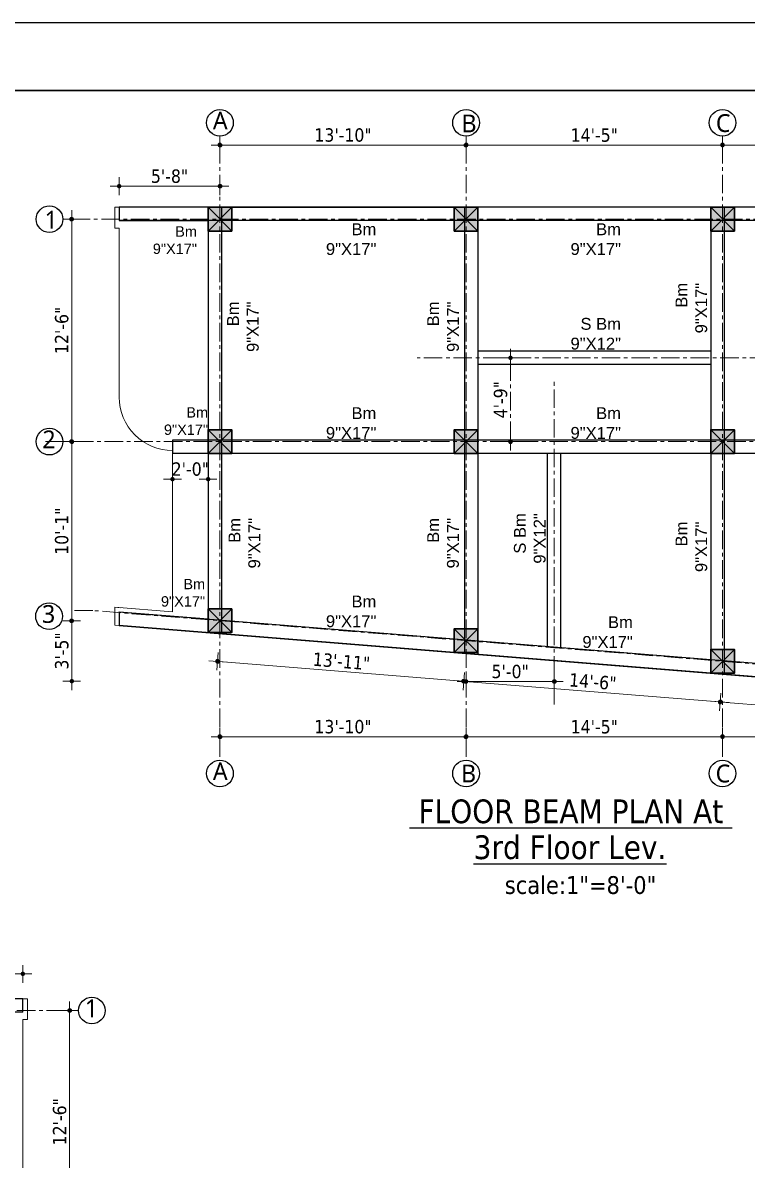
# Model space of a CAD drawing. Header units: inches. Extents: x 130993 to 274375, y -5108 to 103559.
# Drawn here: x 140026 to 140515, y 50716 to 51484 of the extents above; entities that cross this region are included whole.
import ezdxf

# ---------------------------------------------------------------- set-up
doc = ezdxf.new("R2010")
doc.units = ezdxf.units.IN
doc.header["$MEASUREMENT"] = 0
doc.header["$PDMODE"] = 2
doc.header["$PDSIZE"] = -3
doc.linetypes.add('CENTER', pattern=[2, 1.25, -0.25, 0.25, -0.25])
for name, color, linetype, lineweight in [('Center line', 252, 'CENTER', 20), ('Column', 14, 'Continuous', 30), ('DIM', 5, 'Continuous', 9), ('Dim-external', 151, 'Continuous', 9), ('DIMENSION', 142, 'Continuous', 20), ('H-HATCH', 9, 'Continuous', 9), ('HATCH', 9, 'Continuous', 9), ('INDEX LINE', 4, 'Continuous', 13), ('TEXT', 181, 'Continuous', 13)]:
    doc.layers.add(name, color=color, linetype=linetype, lineweight=lineweight)
doc.layers.add('ELEVATION', color=7, linetype='Continuous')
doc.layers.add('Text-external', color=7, linetype='Continuous')
doc.styles.add('caption 1in-8ft', font='trebuc.ttf', dxfattribs={"height": 12})
doc.styles.add('ramon', font='arial.ttf', dxfattribs={"height": 7})
doc.styles.add('S-111', font='arial.ttf', dxfattribs={"height": 8})
doc.styles.add('TAHOMA', font='tahoma.ttf', dxfattribs={"height": 9})
doc.dimstyles.new('1-4', dxfattribs={"dimscale": 0, "dimtxt": 8, "dimasz": 4, "dimexe": 3, "dimexo": 3, "dimgap": 2, "dimtad": 1, "dimdec": 0, "dimlfac": 0.5, "dimzin": 3, "dimdsep": 46, "dimlunit": 4, "dimtxsty": 'TAHOMA', "dimblk1": 'ARCHTICK', "dimblk2": 'ARCHTICK', "dimsah": 1, "dimcen": 0, "dimdle": 2, "dimclrd": 6, "dimclre": 6, "dimclrt": 7, "dimadec": 0, "dimazin": 0, "dimtfac": 0.333333, "dimtdec": 0, "dimtmove": 1, "dimatfit": 2, "dimfxl": 1, "dimtolj": 1, "dimtzin": 0, "dimlwd": -1, "dimlwe": -1, "dimarcsym": 0})
doc.dimstyles.new('1.8', dxfattribs={"dimscale": 0, "dimtxt": 9, "dimasz": 1, "dimexe": 2, "dimexo": 9, "dimgap": 2, "dimtad": 1, "dimdec": 0, "dimzin": 3, "dimdsep": 46, "dimlunit": 4, "dimtxsty": 'TAHOMA', "dimblk": 'DIM', "dimcen": 3, "dimdle": 3, "dimse1": 1, "dimse2": 1, "dimclrd": 256, "dimclre": 256, "dimclrt": 7, "dimadec": 1, "dimazin": 2, "dimtfac": 1, "dimtdec": 0, "dimtix": 1, "dimtofl": 0, "dimtmove": 2, "dimatfit": 3, "dimldrblk": 'ARW', "dimfxl": 1, "dimfrac": 2, "dimtolj": 2, "dimtzin": 0, "dimarcsym": 0})
doc.dimstyles.new('s2', dxfattribs={"dimtxt": 6, "dimasz": 2, "dimexe": 6, "dimexo": 18, "dimgap": 1.9375, "dimtad": 1, "dimdec": 0, "dimlfac": 0.25, "dimzin": 3, "dimdsep": 46, "dimlunit": 4, "dimtxsty": 'ramon', "dimblk": 'dot 2', "dimcen": 0.09375, "dimse1": 1, "dimse2": 1, "dimclrd": 1, "dimclre": 1, "dimclrt": 256, "dimadec": 0, "dimazin": 0, "dimtfac": 0.75, "dimtdec": 0, "dimtix": 1, "dimtmove": 1, "dimatfit": 3, "dimldrblk": 'DOT', "dimfxl": 1, "dimtolj": 1, "dimtzin": 0, "dimlwd": 9, "dimlwe": 9, "dimarcsym": 0})

# ---------------------------------------------------------------- blocks, each defined once
blk = doc.blocks.new('col')
at = {"layer": 'HATCH'}
h = blk.add_hatch(color=256, dxfattribs=at)
h.dxf.hatch_style = 1
h.paths.add_polyline_path([(-8, -8), (8, -8), (8, 8), (-8, 8)])
at = {"layer": 'Column'}
blk.add_lwpolyline([(-8, -8), (8, -8), (8, 8), (-8, 8)], close=True, dxfattribs=at)
at = {"layer": 'Dim-external'}
for p, q in [((-8, 8), (8, -8)), ((8, 8), (-8, -8))]:
    blk.add_line(p, q, dxfattribs=at)
blk = doc.blocks.new('gridd')
at = {"layer": 'Dim-external'}
for p in [(2, 0), (168, 0), (341, 0), (2, -150), (168, -150), (341, -150), (2, -270.82), (168, -284.21), (341, -298.16)]:
    blk.add_blockref('col', p, dxfattribs=at)
blk = doc.blocks.new('DIM')
at = {"layer": 'INDEX LINE'}
h = blk.add_hatch(color=256, dxfattribs=at)
h.paths.add_polyline_path([(0, 1.28), (0, 0), (1.28, 0, 0.414214)])
h.paths.add_polyline_path([(1.28, 0), (0, 0), (0, -1.28, 0.414214)])
h.paths.add_polyline_path([(0, 0), (-1.28, 0, 0.414214), (0, -1.28)])
h.paths.add_polyline_path([(0, 1.28, 0.414214), (-1.28, 0), (0, 0)])
for p, q in [((-6, 0), (6, 0)), ((0, 6), (0, -6))]:
    blk.add_line(p, q, dxfattribs=at)
blk.add_circle((0, 0), 1.28, dxfattribs=at)
blk = doc.blocks.new('*D501')
at = {"layer": 'Defpoints', "color": 0}
for p in [(159281, 47306.91), (159115, 47264.91), (159281, 47264.91)]:
    blk.add_point(p, dxfattribs=at)
at = {"layer": 'DIMENSION', "lineweight": -2}
blk.add_line((159116, 47306.91), (159280, 47306.91), dxfattribs=at)
at = {"layer": 'DIMENSION', "lineweight": -2, "rotation": 180}
blk.add_blockref('DIM', (159115, 47306.91), dxfattribs=at)
at = {"layer": 'DIMENSION', "lineweight": -2}
blk.add_blockref('DIM', (159281, 47306.91), dxfattribs=at)
at = {"layer": 'DIMENSION', "color": 7, "insert": (159198, 47313.6), "char_height": 9, "attachment_point": 5, "style": 'TAHOMA'}
blk.add_mtext('\\A2;13\'-10"', dxfattribs=at)
blk = doc.blocks.new('ARW')
at = {"layer": 'INDEX LINE'}
blk.add_lwpolyline([(10, 0, 0, 6, 0), (0, 0, 0, 0, 0), (10, 0, 0, 0, 0)], format="xyseb", dxfattribs=at)
blk = doc.blocks.new('*D502')
at = {"layer": 'Defpoints', "color": 0}
for p in [(159454, 47306.91), (159281, 47264.91), (159454, 47264.91)]:
    blk.add_point(p, dxfattribs=at)
at = {"layer": 'DIMENSION', "lineweight": -2}
blk.add_line((159282, 47306.91), (159453, 47306.91), dxfattribs=at)
at = {"layer": 'DIMENSION', "lineweight": -2, "rotation": 180}
blk.add_blockref('DIM', (159281, 47306.91), dxfattribs=at)
at = {"layer": 'DIMENSION', "lineweight": -2}
blk.add_blockref('DIM', (159454, 47306.91), dxfattribs=at)
at = {"layer": 'DIMENSION', "color": 7, "insert": (159367.5, 47313.52), "char_height": 9, "attachment_point": 5, "style": 'TAHOMA'}
blk.add_mtext('\\A2;14\'-5"', dxfattribs=at)
blk = doc.blocks.new('*D503')
at = {"layer": 'Defpoints', "color": 0}
for p in [(159620, 47306.91), (159454, 47264.91), (159620, 47264.91)]:
    blk.add_point(p, dxfattribs=at)
at = {"layer": 'DIMENSION', "lineweight": -2}
blk.add_line((159455, 47306.91), (159619, 47306.91), dxfattribs=at)
at = {"layer": 'DIMENSION', "lineweight": -2, "rotation": 180}
blk.add_blockref('DIM', (159454, 47306.91), dxfattribs=at)
at = {"layer": 'DIMENSION', "lineweight": -2}
blk.add_blockref('DIM', (159620, 47306.91), dxfattribs=at)
at = {"layer": 'DIMENSION', "color": 7, "insert": (159537, 47313.6), "char_height": 9, "attachment_point": 5, "style": 'TAHOMA'}
blk.add_mtext('\\A2;13\'-10"', dxfattribs=at)
blk = doc.blocks.new('*D506')
at = {"layer": 'Defpoints', "color": 0}
for p in [(159015, 47106.91), (159107, 47106.91), (159107, 46986.09)]:
    blk.add_point(p, dxfattribs=at)
at = {"layer": 'DIMENSION', "lineweight": -2}
blk.add_line((159015, 46987.09), (159015, 47105.91), dxfattribs=at)
for p, rotation in [((159015, 47106.91), 90), ((159015, 46986.09), 270)]:
    blk.add_blockref('DIM', p, dxfattribs=dict(at, rotation=rotation))
at = {"layer": 'DIMENSION', "color": 7, "insert": (159008.31, 47046.5), "char_height": 9, "attachment_point": 5, "rotation": 90, "style": 'TAHOMA'}
blk.add_mtext('\\A2;10\'-1"', dxfattribs=at)
blk = doc.blocks.new('*D507')
at = {"layer": 'Defpoints', "color": 0}
for p in [(159015, 47256.91), (159107, 47256.91), (159107, 47106.91)]:
    blk.add_point(p, dxfattribs=at)
at = {"layer": 'DIMENSION', "lineweight": -2}
blk.add_line((159015, 47107.91), (159015, 47255.91), dxfattribs=at)
for p, rotation in [((159015, 47256.91), 90), ((159015, 47106.91), 270)]:
    blk.add_blockref('DIM', p, dxfattribs=dict(at, rotation=rotation))
at = {"layer": 'DIMENSION', "color": 7, "insert": (159008.31, 47181.91), "char_height": 9, "attachment_point": 5, "rotation": 90, "style": 'TAHOMA'}
blk.add_mtext('\\A2;12\'-6"', dxfattribs=at)
blk = doc.blocks.new('*D508')
at = {"layer": 'Defpoints', "color": 0}
for p in [(159115, 46978.09), (159281, 46964.7), (159279.43, 46945.31)]:
    blk.add_point(p, dxfattribs=at)
at = {"layer": 'DIMENSION', "lineweight": -2}
blk.add_line((159114.43, 46958.62), (159278.43, 46945.39), dxfattribs=at)
for p, rotation in [((159113.43, 46958.7), 175.388094134981), ((159279.43, 46945.31), 355.388094134981)]:
    blk.add_blockref('DIM', p, dxfattribs=dict(at, rotation=rotation))
at = {"layer": 'DIMENSION', "color": 7, "insert": (159196.97, 46958.67), "char_height": 9, "attachment_point": 5, "rotation": 355.38809, "style": 'TAHOMA'}
blk.add_mtext('\\A2;13\'-11"', dxfattribs=at)
blk = doc.blocks.new('*D509')
at = {"layer": 'Defpoints', "color": 0}
for p in [(159281, 46964.7), (159454, 46950.1), (159452.48, 46931.35)]:
    blk.add_point(p, dxfattribs=at)
at = {"layer": 'DIMENSION', "lineweight": -2}
blk.add_line((159280.43, 46945.23), (159451.49, 46931.43), dxfattribs=at)
for p, rotation in [((159279.43, 46945.31), 175.3880941349822), ((159452.48, 46931.35), 355.3880941349822)]:
    blk.add_blockref('DIM', p, dxfattribs=dict(at, rotation=rotation))
at = {"layer": 'DIMENSION', "color": 7, "insert": (159366.49, 46944.99), "char_height": 9, "attachment_point": 5, "rotation": 355.38809, "style": 'TAHOMA'}
blk.add_mtext('\\A2;14\'-6"', dxfattribs=at)
blk = doc.blocks.new('*D510')
at = {"layer": 'Defpoints', "color": 0}
for p in [(159454, 46950.1), (159620, 46936.71), (159618.48, 46917.96)]:
    blk.add_point(p, dxfattribs=at)
at = {"layer": 'DIMENSION', "lineweight": -2}
blk.add_line((159453.48, 46931.27), (159617.49, 46918.04), dxfattribs=at)
for p, rotation in [((159452.48, 46931.35), 175.3880941349822), ((159618.48, 46917.96), 355.3880941349822)]:
    blk.add_blockref('DIM', p, dxfattribs=dict(at, rotation=rotation))
at = {"layer": 'DIMENSION', "color": 7, "insert": (159536.02, 46931.32), "char_height": 9, "attachment_point": 5, "rotation": 355.38809, "style": 'TAHOMA'}
blk.add_mtext('\\A2;13\'-11"', dxfattribs=at)
blk = doc.blocks.new('*D511')
at = {"layer": 'Defpoints', "color": 0}
for p in [(159454, 46950.1), (159620, 46936.71), (159454, 46907.91)]:
    blk.add_point(p, dxfattribs=at)
at = {"layer": 'DIMENSION', "lineweight": -2}
blk.add_line((159619, 46907.91), (159455, 46907.91), dxfattribs=at)
at = {"layer": 'DIMENSION', "lineweight": -2, "rotation": 180}
blk.add_blockref('DIM', (159454, 46907.91), dxfattribs=at)
at = {"layer": 'DIMENSION', "lineweight": -2}
blk.add_blockref('DIM', (159620, 46907.91), dxfattribs=at)
at = {"layer": 'DIMENSION', "color": 7, "insert": (159537, 46914.6), "char_height": 9, "attachment_point": 5, "style": 'TAHOMA'}
blk.add_mtext('\\A2;13\'-10"', dxfattribs=at)
blk = doc.blocks.new('*D512')
at = {"layer": 'Defpoints', "color": 0}
for p in [(159281, 46964.7), (159454, 46950.1), (159281, 46907.91)]:
    blk.add_point(p, dxfattribs=at)
at = {"layer": 'DIMENSION', "lineweight": -2}
blk.add_line((159453, 46907.91), (159282, 46907.91), dxfattribs=at)
at = {"layer": 'DIMENSION', "lineweight": -2, "rotation": 180}
blk.add_blockref('DIM', (159281, 46907.91), dxfattribs=at)
at = {"layer": 'DIMENSION', "lineweight": -2}
blk.add_blockref('DIM', (159454, 46907.91), dxfattribs=at)
at = {"layer": 'DIMENSION', "color": 7, "insert": (159367.5, 46914.52), "char_height": 9, "attachment_point": 5, "style": 'TAHOMA'}
blk.add_mtext('\\A2;14\'-5"', dxfattribs=at)
blk = doc.blocks.new('*D513')
at = {"layer": 'Defpoints', "color": 0}
for p in [(159115, 46977.44), (159281, 46964.7), (159115, 46907.91)]:
    blk.add_point(p, dxfattribs=at)
at = {"layer": 'DIMENSION', "lineweight": -2}
blk.add_line((159280, 46907.91), (159116, 46907.91), dxfattribs=at)
at = {"layer": 'DIMENSION', "lineweight": -2, "rotation": 180}
blk.add_blockref('DIM', (159115, 46907.91), dxfattribs=at)
at = {"layer": 'DIMENSION', "lineweight": -2}
blk.add_blockref('DIM', (159281, 46907.91), dxfattribs=at)
at = {"layer": 'DIMENSION', "color": 7, "insert": (159198, 46914.6), "char_height": 9, "attachment_point": 5, "style": 'TAHOMA'}
blk.add_mtext('\\A2;13\'-10"', dxfattribs=at)
blk = doc.blocks.new('*D514')
at = {"layer": 'Defpoints', "color": 0}
for p in [(159107, 46986.09), (159015.05, 46945.36), (159628, 46945.36)]:
    blk.add_point(p, dxfattribs=at)
at = {"layer": 'DIMENSION', "lineweight": -2}
blk.add_line((159015.05, 46985.09), (159015.05, 46946.36), dxfattribs=at)
for p, rotation in [((159015.05, 46986.09), 90), ((159015.05, 46945.36), 270)]:
    blk.add_blockref('DIM', p, dxfattribs=dict(at, rotation=rotation))
at = {"layer": 'DIMENSION', "color": 7, "insert": (159008.36, 46965.72), "char_height": 9, "attachment_point": 5, "rotation": 90, "style": 'TAHOMA'}
blk.add_mtext('\\A2;3\'-5"', dxfattribs=at)
blk = doc.blocks.new('*D668')
at = {"layer": 'Center line', "lineweight": -2, "ltscale": 10}
blk.add_line((159311, 47107.91), (159311, 47162.41), dxfattribs=at)
at = {"layer": 'Defpoints', "color": 0, "ltscale": 10}
for p in [(159289, 47163.41), (159311, 47163.41), (159289, 47106.91)]:
    blk.add_point(p, dxfattribs=at)
at = {"layer": 'Center line', "lineweight": -2, "ltscale": 10}
for p, rotation in [((159311, 47163.41), 90), ((159311, 47106.91), 270)]:
    blk.add_blockref('DIM', p, dxfattribs=dict(at, rotation=rotation))
at = {"layer": 'Center line', "color": 7, "ltscale": 10, "insert": (159304.32, 47135.16), "char_height": 9, "attachment_point": 5, "rotation": 90, "style": 'TAHOMA'}
blk.add_mtext('\\A2;4\'-9"', dxfattribs=at)
blk = doc.blocks.new('*D761')
at = {"layer": 'Defpoints', "color": 0}
for p in [(159115, 47279.13), (159047, 47264.91), (159115, 47264.91)]:
    blk.add_point(p, dxfattribs=at)
at = {"layer": 'DIMENSION', "lineweight": -2}
blk.add_line((159048, 47279.13), (159114, 47279.13), dxfattribs=at)
at = {"layer": 'DIMENSION', "lineweight": -2, "rotation": 180}
blk.add_blockref('DIM', (159047, 47279.13), dxfattribs=at)
at = {"layer": 'DIMENSION', "lineweight": -2}
blk.add_blockref('DIM', (159115, 47279.13), dxfattribs=at)
at = {"layer": 'DIMENSION', "color": 7, "insert": (159081, 47285.84), "char_height": 9, "attachment_point": 5, "style": 'TAHOMA'}
blk.add_mtext('\\A2;5\'-8"', dxfattribs=at)
blk = doc.blocks.new('*D1271')
at = {"layer": 'Defpoints', "color": 0}
for p in [(159083, 47098.91), (159107, 47098.91), (159083, 47081.63)]:
    blk.add_point(p, dxfattribs=at)
at = {"layer": 'DIMENSION', "lineweight": -2}
for p, q in [((159082, 47081.63), (159081, 47081.63)), ((159108, 47081.63), (159109, 47081.63))]:
    blk.add_line(p, q, dxfattribs=at)
blk.add_blockref('DIM', (159083, 47081.63), dxfattribs=at)
at = {"layer": 'DIMENSION', "lineweight": -2, "rotation": 180}
blk.add_blockref('DIM', (159107, 47081.63), dxfattribs=at)
at = {"layer": 'DIMENSION', "color": 7, "insert": (159095, 47088.32), "char_height": 9, "attachment_point": 5, "style": 'TAHOMA'}
blk.add_mtext('\\A2;2\'-0"', dxfattribs=at)
blk = doc.blocks.new('*D1414')
at = {"layer": 'Defpoints', "color": 0}
for p in [(159281, 46964.7), (159340.5, 46959.26), (159340.5, 46945.13)]:
    blk.add_point(p, dxfattribs=at)
at = {"layer": 'DIMENSION', "lineweight": -2}
blk.add_line((159282, 46945.13), (159339.5, 46945.13), dxfattribs=at)
at = {"layer": 'DIMENSION', "lineweight": -2, "rotation": 180}
blk.add_blockref('DIM', (159281, 46945.13), dxfattribs=at)
at = {"layer": 'DIMENSION', "lineweight": -2}
blk.add_blockref('DIM', (159340.5, 46945.13), dxfattribs=at)
at = {"layer": 'DIMENSION', "color": 7, "insert": (159310.75, 46951.82), "char_height": 9, "attachment_point": 5, "style": 'TAHOMA'}
blk.add_mtext('\\A2;5\'-0"', dxfattribs=at)
blk = doc.blocks.new('*D577')
at = {"layer": 'Defpoints', "color": 0}
for p in [(160513.5, 47256.91), (160605, 47256.91), (160513.5, 47106.91)]:
    blk.add_point(p, dxfattribs=at)
at = {"layer": 'DIMENSION', "lineweight": -2}
blk.add_line((160605, 47107.91), (160605, 47255.91), dxfattribs=at)
for p, rotation in [((160605, 47256.91), 90), ((160605, 47106.91), 270)]:
    blk.add_blockref('DIM', p, dxfattribs=dict(at, rotation=rotation))
at = {"layer": 'DIMENSION', "color": 7, "insert": (160598.31, 47181.91), "char_height": 9, "attachment_point": 5, "rotation": 90, "style": 'TAHOMA'}
blk.add_mtext('\\A2;12\'-6"', dxfattribs=at)
blk = doc.blocks.new('*D767')
at = {"layer": 'Defpoints', "color": 0}
for p in [(160573.5, 47281.63), (160573.5, 47256.91), (160505.5, 47248.91)]:
    blk.add_point(p, dxfattribs=at)
at = {"layer": 'DIMENSION', "lineweight": -2}
blk.add_line((160506.5, 47281.63), (160572.5, 47281.63), dxfattribs=at)
at = {"layer": 'DIMENSION', "lineweight": -2, "rotation": 180}
blk.add_blockref('DIM', (160505.5, 47281.63), dxfattribs=at)
at = {"layer": 'DIMENSION', "lineweight": -2}
blk.add_blockref('DIM', (160573.5, 47281.63), dxfattribs=at)
at = {"layer": 'DIMENSION', "color": 7, "insert": (160539.5, 47288.34), "char_height": 9, "attachment_point": 5, "style": 'TAHOMA'}
blk.add_mtext('\\A2;5\'-8"', dxfattribs=at)
blk = doc.blocks.new('_ArchTick')
at = {"color": 0, "linetype": 'ByBlock', "const_width": 0.15}
blk.add_lwpolyline([(-0.5, -0.5), (0.5, 0.5)], dxfattribs=at)
blk = doc.blocks.new('dot1')
at = {"layer": 'HATCH'}
h = blk.add_hatch(color=256, dxfattribs=at)
edge = h.paths.add_edge_path()
edge.add_arc((0, 0), 1, 0, 360)
for p, q in [((3, 0), (-3, 0)), ((0, 3), (0, -3))]:
    blk.add_line(p, q, dxfattribs=at)
blk.add_circle((0, 0), 1, dxfattribs=at)
blk = doc.blocks.new('dot 2')
at = {"layer": 'HATCH', "xscale": 0.5, "yscale": 0.5, "zscale": 0.5}
blk.add_blockref('dot1', (0, 0), dxfattribs=at)
blk = doc.blocks.new('*D2881')
at = {"layer": 'Defpoints', "color": 0, "ltscale": 50}
for p in [(136306.35, 50828.37), (136294.78, 50750.37), (136306.35, 50750.37)]:
    blk.add_point(p, dxfattribs=at)
at = {"layer": 'Defpoints', "color": 0}
for p in [(146842.44, 49743.66), (146860.44, 49743.66), (146860.44, 49727.55)]:
    blk.add_point(p, dxfattribs=at)
at = {"layer": 'DIM', "color": 6}
for p, q in [((146842.44, 49740.66), (146842.44, 49724.55)), ((146860.44, 49740.66), (146860.44, 49724.55)), ((146840.44, 49727.55), (146862.44, 49727.55))]:
    blk.add_line(p, q, dxfattribs=at)
at = {"layer": 'DIMENSION', "color": 1, "lineweight": 9, "ltscale": 50}
blk.add_line((136294.78, 50826.37), (136294.78, 50752.37), dxfattribs=at)
at = {"layer": 'DIM', "color": 6, "xscale": 4, "yscale": 4, "zscale": 4, "rotation": 180}
blk.add_blockref('_ArchTick', (146842.44, 49727.55), dxfattribs=at)
at = {"layer": 'DIM', "color": 6, "xscale": 4, "yscale": 4, "zscale": 4}
blk.add_blockref('_ArchTick', (146860.44, 49727.55), dxfattribs=at)
at = {"layer": 'DIMENSION', "color": 1, "lineweight": 9, "ltscale": 50, "xscale": 2, "yscale": 2, "zscale": 2}
for p, rotation in [((136294.78, 50828.37), 90), ((136294.78, 50750.37), 270)]:
    blk.add_blockref('dot 2', p, dxfattribs=dict(at, rotation=rotation))
at = {"layer": 'DIM', "color": 7, "insert": (146852.44, 49734.22), "char_height": 9, "attachment_point": 5, "style": 'TAHOMA'}
blk.add_mtext('\\A1;9"', dxfattribs=at)
at = {"layer": 'DIMENSION', "ltscale": 50, "insert": (136289.27, 50789.37), "char_height": 7, "attachment_point": 5, "rotation": 90, "style": 'ramon'}
blk.add_mtext('\\A1;1\'-8"', dxfattribs=at)
blk = doc.blocks.new('*D2882')
at = {"layer": 'Defpoints', "color": 0, "ltscale": 50}
for p in [(136306.35, 50842.25), (136306.35, 50823.77), (136378.35, 50823.77)]:
    blk.add_point(p, dxfattribs=at)
at = {"layer": 'Defpoints', "color": 0}
for p in [(146892.3, 49957.66), (146905.44, 49957.66), (146905.44, 49923.66)]:
    blk.add_point(p, dxfattribs=at)
at = {"layer": 'DIM', "color": 6}
for p, q in [((146902.44, 49957.66), (146889.3, 49957.66)), ((146892.3, 49921.66), (146892.3, 49959.66)), ((146902.44, 49923.66), (146889.3, 49923.66))]:
    blk.add_line(p, q, dxfattribs=at)
at = {"layer": 'DIMENSION', "color": 1, "lineweight": 9, "ltscale": 50}
blk.add_line((136376.35, 50842.25), (136308.35, 50842.25), dxfattribs=at)
at = {"layer": 'DIM', "color": 6, "xscale": 4, "yscale": 4, "zscale": 4}
for p, rotation in [((146892.3, 49957.66), 90), ((146892.3, 49923.66), 270)]:
    blk.add_blockref('_ArchTick', p, dxfattribs=dict(at, rotation=rotation))
at = {"layer": 'DIMENSION', "color": 1, "lineweight": 9, "ltscale": 50, "xscale": 2, "yscale": 2, "zscale": 2, "rotation": 180}
blk.add_blockref('dot 2', (136306.35, 50842.25), dxfattribs=at)
at = {"layer": 'DIMENSION', "color": 1, "lineweight": 9, "ltscale": 50, "xscale": 2, "yscale": 2, "zscale": 2}
blk.add_blockref('dot 2', (136378.35, 50842.25), dxfattribs=at)
at = {"layer": 'DIM', "color": 7, "insert": (146885.69, 49940.66), "char_height": 9, "attachment_point": 5, "rotation": 90, "style": 'TAHOMA'}
blk.add_mtext('\\A1;1\'-5"', dxfattribs=at)
at = {"layer": 'DIMENSION', "ltscale": 50, "insert": (136342.35, 50847.77), "char_height": 7, "attachment_point": 5, "style": 'ramon'}
blk.add_mtext('\\A1;1\'-6"', dxfattribs=at)
blk = doc.blocks.new('_Dot')
at = {"color": 0, "linetype": 'ByBlock', "lineweight": -2}
blk.add_line((-0.5, 0), (-1, 0), dxfattribs=at)
at = {"color": 0, "linetype": 'ByBlock', "const_width": 0.5}
blk.add_lwpolyline([(-0.25, 0, 1), (0.25, 0, 1)], format="xyb", close=True, dxfattribs=at)
blk = doc.blocks.new('bn3')
at = {"layer": 'Center line', "ltscale": 10}
for p, q in [((4439, 752.28), (4439, 337.5)), ((4605, 752.28), (4605, 337.5)), ((4778, 752.28), (4778, 337.5)), ((4339, 702.28), (5043.5, 702.28)), ((4321.23, 552.28), (5043.5, 552.28))]:
    blk.add_line(p, q, dxfattribs=at)
for points in [[(4829, 608.78), (4572, 608.78)], [(4664.5, 375), (4664.5, 592.5)], [(5030, 383.79), (4353.31, 438.37), (4339.05, 438.37)]]:
    blk.add_lwpolyline(points, dxfattribs=at)
at = {"layer": 'ELEVATION'}
for p, q in [((4952, 710.28), (4371, 710.28)), ((4431, 710.28), (4431, 423.46)), ((4440, 710.28), (4440, 422.49)), ((4447, 710.28), (4597, 710.28)), ((4604, 710.28), (4604, 409.75)), ((4613, 710.28), (4613, 408.78)), ((4770, 710.28), (4770, 396.11)), ((4779, 710.28), (4779, 396.11)), ((5012, 701.28), (4371, 701.28)), ((5012, 553.28), (4407, 553.28)), ((4407, 553.28), (4407, 544.28)), ((5012, 544.28), (4407, 544.28)), ((5012, 385.62), (4370.76, 437.35)), ((5012, 376.59), (4371, 428.3))]:
    blk.add_line(p, q, dxfattribs=at)
blk.add_lwpolyline([(5012, 376.59), (5012, 385.62), (4952, 390.46), (4952, 623.28), (4952, 623.28), (4952, 710.28), (4371, 710.28), (4371, 701.28), (4431, 701.28), (4431, 432.51), (4371, 437.33), (4371, 428.3)], close=True, dxfattribs=at)
for points in [[(4770, 613.28), (4613, 613.28)], [(4770, 604.28), (4613, 604.28)], [(4660, 414.02), (4660, 544.28)], [(4669, 413.29), (4669, 544.28)]]:
    blk.add_lwpolyline(points, dxfattribs=at)
at = {"layer": 'H-HATCH'}
blk.add_lwpolyline([(4368, 440.58), (4407, 437.43), (4407, 546.28, -0.414214), (4371, 582.28), (4371, 696.28), (4368, 696.28), (4368, 710.28), (5015, 710.28), (5015, 696.28), (5001, 696.28), (5001, 698.28), (4976, 698.28), (4976, 608.28, -0.414214), (5012, 572.28), (5012, 558.28), (5015, 558.28), (5015, 544.28), (5012, 544.28), (5012, 390.64), (5015, 390.4), (5015, 376.35), (4368, 428.54), (4368, 440.58), (4372, 440.26)], format="xyb", dxfattribs=at)
at = {"layer": 'Text-external'}
for centre in [(4439, 767.28), (4605, 767.28), (4778, 767.28), (4324, 702.28), (4324, 552.28), (4323.74, 434.52), (4439, 328.5), (4605, 328.5), (4778, 328.5)]:
    blk.add_circle(centre, 9, dxfattribs=at)
at = {"layer": 'Column'}
blk.add_blockref('gridd', (4437, 702.28), dxfattribs=at)
at = {"layer": 'ELEVATION', "lineweight": 25, "ltscale": 0.5, "style": 'TAHOMA'}
for s, height, p in [('%%U FLOOR BEAM PLAN At ', 16, (4566.94, 294.96)), ('%%U3rd Floor Lev.', 16, (4610.13, 270.75)), ('scale:1"=8\'-0"', 12, (4631.14, 247.25))]:
    blk.add_text(s, height=height, dxfattribs=at).set_placement(p)
at = {"layer": 'TEXT', "color": 5, "width": 37.2854, "attachment_point": 3, "style": 'S-111'}
for s, insert, char_height in [('Bm 9"X17"', (4544.5, 699.48), 8), ('Bm 9"X17"', (4709.5, 699.48), 8), ('Bm 9"X17"', (4423.5, 697.48), 7), ('S Bm 9"X12"', (4709.5, 635.7), 8), ('Bm 9"X17"', (4431, 575.48), 7), ('Bm 9"X17"', (4544.5, 575.48), 8), ('Bm 9"X17"', (4709.5, 575.48), 8), ('Bm 9"X17"', (4429, 459.7), 7), ('Bm 9"X17"', (4544.5, 448.48), 8), ('Bm 9"X17"', (4717.5, 434.52), 8)]:
    blk.add_mtext(s, dxfattribs=dict(at, insert=insert, char_height=char_height))
at = {"layer": 'TEXT', "color": 5, "char_height": 8, "width": 37.2854, "attachment_point": 3, "rotation": 90, "style": 'S-111'}
for s, insert in [('Bm 9"X17"', (4746.3, 659.32)), ('Bm 9"X17"', (4443.8, 646.78)), ('Bm 9"X17"', (4578.8, 646.78)), ('Bm 9"X17"', (4444.8, 500.78)), ('Bm 9"X17"', (4578.8, 500.78)), ('S Bm 9"X12"', (4637.3, 504)), ('Bm 9"X17"', (4746.3, 498.32))]:
    blk.add_mtext(s, dxfattribs=dict(at, insert=insert))
at = {"layer": 'Text-external', "char_height": 12, "attachment_point": 1, "style": 'caption 1in-8ft'}
for s, insert, width in [('A', (4434.23, 774.8), 130.1671), ('B', (4601.92, 772.85), 130.1671), ('C', (4773.52, 773.08), 130.1671), ('1', (4320.72, 707.91), 5.971), ('2', (4319.23, 559.8), 7.7183), ('3', (4318.98, 442.04), 7.778), ('A', (4434.23, 336.02), 130.1671), ('B', (4601.62, 334.49), 130.1671), ('C', (4773.32, 334.47), 130.1671)]:
    blk.add_mtext(s, dxfattribs=dict(at, insert=insert, width=width))
at = {"layer": 'Center line', "ltscale": 10}
dim = blk.add_linear_dim(base=(4635, 608.77761698), p1=(4613, 552.27761698), p2=(4613, 608.77761698), angle=90, dimstyle='1.8', override={"dimscale": 1}, dxfattribs=at)
dim.commit()
dim.dimension.update_dxf_attribs({"geometry": '*D668', "text_midpoint": (4628.32169241, 580.52761698), "insert": (-154675.99548361, -46554.63138312)})
at = {"layer": 'DIMENSION'}
for base, p1, p2, picture, middle, set_off in [((4605, 752.28), (4439, 710.28), (4605, 710.28), '*D501', (4522, 758.96), (-154676, -46554.63)), ((4778, 752.28), (4605, 710.28), (4778, 710.28), '*D502', (4691.5, 758.89), (-154676, -46554.63)), ((4944, 752.28), (4778, 710.28), (4944, 710.28), '*D503', (4861, 758.96), (-154676, -46554.63)), ((4439, 724.5), (4371, 710.28), (4439, 710.28), '*D761', (4405, 731.21), (-154676, -46554.63)), ((4407, 527), (4431, 544.28), (4407, 544.28), '*D1271', (4419, 533.69), (-154676, -46554.63)), ((4439, 353.28), (4605, 410.07), (4439, 422.81), '*D513', (4522, 359.96), (-154676, -46554.63)), ((4605, 353.28), (4778, 395.47), (4605, 410.07), '*D512', (4691.5, 359.89), (-154676, -46554.63)), ((4664.5, 390.5), (4605, 410.06869419), (4664.5, 404.62407987), '*D1414', (4634.75, 397.18435191), (-154675.99548361, -46554.63138312)), ((4778, 353.28), (4944, 382.08), (4778, 395.47), '*D511', (4861, 359.96), (-154676, -46554.63))]:
    dim = blk.add_linear_dim(base=base, p1=p1, p2=p2, dimstyle='1.8', override={"dimscale": 1}, dxfattribs=at)
    dim.commit()
    dim.dimension.update_dxf_attribs({"geometry": picture, "text_midpoint": middle, "insert": set_off})
for base, p1, p2, angle, picture, middle in [((4339, 702.28), (4431, 552.28), (4431, 702.28), 90, '*D507', (4332.31, 627.28)), ((4339, 552.28), (4431, 431.46), (4431, 552.28), 90, '*D506', (4332.32, 491.87)), ((4339.05, 390.72), (4431, 431.46), (4952, 390.72), 90, '*D514', (4332.37, 411.09)), ((4776.49, 376.72), (4605, 410.07), (4778, 395.47), 175.38809, '*D509', (4690.5, 390.35)), ((4942.49, 363.33), (4778, 395.47), (4944, 382.08), 175.38809, '*D510', (4860.03, 376.69))]:
    dim = blk.add_linear_dim(base=base, p1=p1, p2=p2, angle=angle, dimstyle='1.8', override={"dimscale": 1}, dxfattribs=at)
    dim.commit()
    dim.dimension.update_dxf_attribs({"geometry": picture, "text_midpoint": middle, "insert": (-154676, -46554.63)})
dim = blk.add_aligned_dim(p1=(4439, 423.46), p2=(4605, 410.07), distance=-19.45, dimstyle='1.8', override={"dimscale": 1}, dxfattribs=at)
dim.commit()
dim.dimension.update_dxf_attribs({"geometry": '*D508', "text_midpoint": (4520.97, 404.04), "insert": (-154676, -46554.63)})
blk = doc.blocks.new('bn4')
at = {"layer": 'Center line', "ltscale": 10}
blk.add_line((5273.5, 702.28), (5929, 702.28), dxfattribs=at)
at = {"layer": 'ELEVATION'}
for q in [(5897.5, 710.28), (5316.5, 701.28)]:
    blk.add_line((5897.5, 701.28), q, dxfattribs=at)
blk.add_lwpolyline([(5897.5, 710.28), (5837.5, 710.28)], dxfattribs=at)
at = {"layer": 'H-HATCH'}
blk.add_lwpolyline([(5900.5, 376.35), (5316.5, 423.46), (5316.5, 710.28), (5900.5, 710.28), (5900.5, 696.28), (5897.5, 696.28), (5897.5, 534.28, -0.414214), (5861.5, 498.28), (5861.5, 393.54), (5900.5, 390.4)], format="xyb", close=True, dxfattribs=at)
at = {"layer": 'Text-external'}
blk.add_circle((5944, 702.28), 9, dxfattribs=at)
at = {"layer": 'Text-external', "insert": (5939.23, 709.8), "char_height": 12, "width": 130.1671, "attachment_point": 1, "style": 'caption 1in-8ft'}
blk.add_mtext('1', dxfattribs=at)
at = {"layer": 'DIMENSION'}
dim = blk.add_linear_dim(base=(5897.5, 727), p1=(5829.5, 694.28), p2=(5897.5, 702.28), dimstyle='1.8', override={"dimscale": 1}, dxfattribs=at)
dim.commit()
dim.dimension.update_dxf_attribs({"geometry": '*D767', "text_midpoint": (5863.5, 733.71), "insert": (-154676, -46554.63)})
dim = blk.add_linear_dim(base=(5929, 702.28), p1=(5837.5, 552.28), p2=(5837.5, 702.28), angle=90, dimstyle='1.8', override={"dimscale": 1}, dxfattribs=at)
dim.commit()
dim.dimension.update_dxf_attribs({"geometry": '*D577', "text_midpoint": (5922.31, 627.28), "insert": (-154676, -46554.63)})

msp = doc.modelspace()

# ---------------------------------------------------------------- linework, layer by layer
at = {"layer": 'Defpoints', "color": 240, "true_color": 0xed1f24}
msp.add_lwpolyline([(138490.64, 51437.94), (141195.23, 51437.94), (141195.23, 49284.27), (138490.64, 49284.27)], close=True, dxfattribs=at)
at = {"layer": 'ELEVATION'}
for points in [[(138445.02, 49238.65), (141623.73, 49238.65), (141623.73, 51483.56), (138445.02, 51483.56)], [(138490.64, 49284.27), (141578.11, 49284.27), (141578.11, 51437.94), (138490.64, 51437.94)]]:
    msp.add_lwpolyline(points, close=True, dxfattribs=at)
at = {"layer": 'ELEVATION', "color": 240, "true_color": 0xed1f24}
msp.add_lwpolyline([(138490.64, 51437.94), (141195.23, 51437.94), (141195.23, 49284.27), (138490.64, 49284.27)], close=True, dxfattribs=at)

# ---------------------------------------------------------------- block references
at = {"layer": 'DIMENSION'}
for name, p in [('bn3', (135720.41, 50648.82)), ('bn4', (134129, 50115.14))]:
    msp.add_blockref(name, p, dxfattribs=at)

# ---------------------------------------------------------------- dimensions: what is measured, and where the dimension line sits
at = {"layer": 'DIM'}
dim = msp.add_linear_dim(base=(146892.3, 49957.66), p1=(146905.44, 49923.66), p2=(146905.44, 49957.66), angle=90, dimstyle='1-4', override={"dimscale": 1}, dxfattribs=at)
dim.commit()
dim.dimension.update_dxf_attribs({"geometry": '*D2882', "text_midpoint": (146885.69, 49940.66)})
dim = msp.add_linear_dim(base=(146860.44, 49727.55), p1=(146842.44, 49743.66), p2=(146860.44, 49743.66), dimstyle='1-4', override={"dimscale": 1}, dxfattribs=at)
dim.commit()
dim.dimension.update_dxf_attribs({"geometry": '*D2881', "text_midpoint": (146852.44, 49727.55), "dimtype": 160})
at = {"layer": 'DIMENSION', "ltscale": 50}
dim = msp.add_linear_dim(base=(136306.35, 50842.25), p1=(136378.35, 50823.77), p2=(136306.35, 50823.77), dimstyle='s2', dxfattribs=at)
dim.commit()
dim.dimension.update_dxf_attribs({"geometry": '*D2882', "text_midpoint": (136342.35, 50847.77)})
dim = msp.add_linear_dim(base=(136294.77964836, 50750.36620242), p1=(136306.35019524, 50828.36620242), p2=(136306.35019524, 50750.36620242), angle=90, dimstyle='s2', dxfattribs=at)
dim.commit()
dim.dimension.update_dxf_attribs({"geometry": '*D2881', "text_midpoint": (136289.26813745, 50789.36620242)})

doc.saveas('drawing.dxf')
